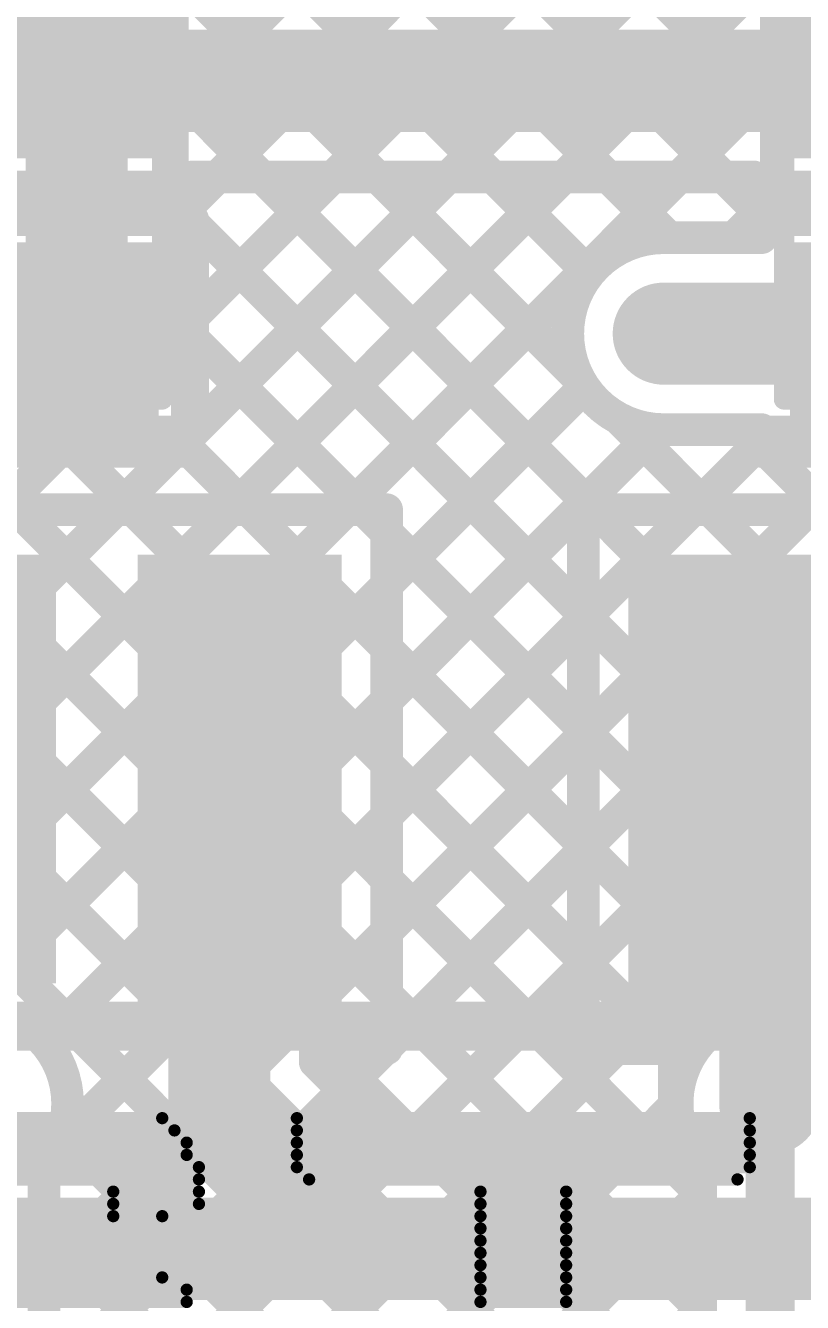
# Model space of a CAD drawing. Header units: millimetres. Extents: x -0.32 to 3.69, y -0.11 to 2.37.
# Drawn here: x 0.6125 to 0.8029, y 1.6319 to 1.9445 of the extents above; entities that cross this region are included whole.
import ezdxf

# ---------------------------------------------------------------- set-up
doc = ezdxf.new("R2010")
doc.units = ezdxf.units.MM
doc.header["$MEASUREMENT"] = 0
for name, color, linetype in [('BottomLayer', 5, 'Continuous'), ('BottomPaste', 16, 'Continuous'), ('BottomSolder', 6, 'Continuous'), ('TopLayer', 1, 'Continuous'), ('TopOverlay', 2, 'Continuous'), ('TopPaste', 8, 'Continuous'), ('TopSolder', 216, 'Continuous'), ('ViaHoleLayer', 16, 'Continuous')]:
    doc.layers.add(name, color=color, linetype=linetype)
doc.styles.add('Arial', font='', dxfattribs={"height": 0.2})
doc.styles.get('Arial').set_extended_font_data('Arial')

# ---------------------------------------------------------------- blocks, each defined once
blk = doc.blocks.new('R___0603_B_13')
at = {"layer": 'BottomLayer'}
for points in [[(-0.045, -0.0175), (-0.045, 0.0175), (-0.015, 0.0175), (-0.015, -0.0175)], [(0.015, -0.0175), (0.015, 0.0175), (0.045, 0.0175), (0.045, -0.0175)]]:
    blk.add_hatch(color=5, dxfattribs=at).paths.add_polyline_path(points)
at = {"layer": 'BottomPaste'}
for points in [[(-0.045, -0.0175), (-0.045, 0.0175), (-0.015, 0.0175), (-0.015, -0.0175)], [(0.015, -0.0175), (0.015, 0.0175), (0.045, 0.0175), (0.045, -0.0175)]]:
    blk.add_hatch(color=16, dxfattribs=at).paths.add_polyline_path(points)
at = {"layer": 'BottomSolder'}
for points in [[(-0.049, -0.0215), (-0.049, 0.0215), (-0.011, 0.0215), (-0.011, -0.0215)], [(0.011, -0.0215), (0.011, 0.0215), (0.049, 0.0215), (0.049, -0.0215)]]:
    blk.add_hatch(color=6, dxfattribs=at).paths.add_polyline_path(points)
blk = doc.blocks.new('R___0603_B_14')
at = {"layer": 'BottomLayer'}
for points in [[(-0.045, -0.0175), (-0.045, 0.0175), (-0.015, 0.0175), (-0.015, -0.0175)], [(0.015, -0.0175), (0.015, 0.0175), (0.045, 0.0175), (0.045, -0.0175)]]:
    blk.add_hatch(color=5, dxfattribs=at).paths.add_polyline_path(points)
at = {"layer": 'BottomPaste'}
for points in [[(-0.045, -0.0175), (-0.045, 0.0175), (-0.015, 0.0175), (-0.015, -0.0175)], [(0.015, -0.0175), (0.015, 0.0175), (0.045, 0.0175), (0.045, -0.0175)]]:
    blk.add_hatch(color=16, dxfattribs=at).paths.add_polyline_path(points)
at = {"layer": 'BottomSolder'}
for points in [[(-0.049, -0.0215), (-0.049, 0.0215), (-0.011, 0.0215), (-0.011, -0.0215)], [(0.011, -0.0215), (0.011, 0.0215), (0.049, 0.0215), (0.049, -0.0215)]]:
    blk.add_hatch(color=6, dxfattribs=at).paths.add_polyline_path(points)
blk = doc.blocks.new('R___0603_16')
at = {"layer": 'TopLayer'}
for points in [[(-0.015, 0.0175), (-0.015, -0.0175), (-0.045, -0.0175), (-0.045, 0.0175)], [(0.045, 0.0175), (0.045, -0.0175), (0.015, -0.0175), (0.015, 0.0175)]]:
    blk.add_hatch(color=1, dxfattribs=at).paths.add_polyline_path(points)
at = {"layer": 'TopPaste'}
for points in [[(-0.015, 0.0175), (-0.015, -0.0175), (-0.045, -0.0175), (-0.045, 0.0175)], [(0.045, 0.0175), (0.045, -0.0175), (0.015, -0.0175), (0.015, 0.0175)]]:
    blk.add_hatch(color=8, dxfattribs=at).paths.add_polyline_path(points)
at = {"layer": 'TopSolder'}
for points in [[(-0.011, 0.0215), (-0.011, -0.0215), (-0.049, -0.0215), (-0.049, 0.0215)], [(0.049, 0.0215), (0.049, -0.0215), (0.011, -0.0215), (0.011, 0.0215)]]:
    blk.add_hatch(color=216, dxfattribs=at).paths.add_polyline_path(points)
at = {"layer": 'TopOverlay', "const_width": 0.005}
for points in [[(-0.048, 0.021), (-0.048, -0.021)], [(-0.048, 0.021), (0.048, 0.021)], [(0.048, 0.021), (0.048, -0.021)], [(-0.048, -0.021), (0.048, -0.021)]]:
    blk.add_lwpolyline(points, dxfattribs=at)
at = {"layer": 'TopOverlay', "const_width": 0.0025}
for points in [[(-0.04925, 0.021, 1), (-0.04675, 0.021, 1)], [(-0.04925, 0.021, 1), (-0.04675, 0.021, 1)], [(0.04675, 0.021, 1), (0.04925, 0.021, 1)], [(0.04675, 0.021, 1), (0.04925, 0.021, 1)], [(-0.04925, -0.021, 1), (-0.04675, -0.021, 1)], [(-0.04925, -0.021, 1), (-0.04675, -0.021, 1)], [(0.04675, -0.021, 1), (0.04925, -0.021, 1)], [(0.04675, -0.021, 1), (0.04925, -0.021, 1)]]:
    blk.add_lwpolyline(points, format="xyb", close=True, dxfattribs=at)
blk = doc.blocks.new('R___0603_17')
at = {"layer": 'TopLayer'}
for points in [[(-0.015, 0.0175), (-0.015, -0.0175), (-0.045, -0.0175), (-0.045, 0.0175)], [(0.045, 0.0175), (0.045, -0.0175), (0.015, -0.0175), (0.015, 0.0175)]]:
    blk.add_hatch(color=1, dxfattribs=at).paths.add_polyline_path(points)
at = {"layer": 'TopPaste'}
for points in [[(-0.015, 0.0175), (-0.015, -0.0175), (-0.045, -0.0175), (-0.045, 0.0175)], [(0.045, 0.0175), (0.045, -0.0175), (0.015, -0.0175), (0.015, 0.0175)]]:
    blk.add_hatch(color=8, dxfattribs=at).paths.add_polyline_path(points)
at = {"layer": 'TopSolder'}
for points in [[(-0.011, 0.0215), (-0.011, -0.0215), (-0.049, -0.0215), (-0.049, 0.0215)], [(0.049, 0.0215), (0.049, -0.0215), (0.011, -0.0215), (0.011, 0.0215)]]:
    blk.add_hatch(color=216, dxfattribs=at).paths.add_polyline_path(points)
at = {"layer": 'TopOverlay', "const_width": 0.005}
for points in [[(-0.048, 0.021), (-0.048, -0.021)], [(-0.048, 0.021), (0.048, 0.021)], [(0.048, 0.021), (0.048, -0.021)], [(-0.048, -0.021), (0.048, -0.021)]]:
    blk.add_lwpolyline(points, dxfattribs=at)
at = {"layer": 'TopOverlay', "const_width": 0.0025}
for points in [[(-0.04925, 0.021, 1), (-0.04675, 0.021, 1)], [(-0.04925, 0.021, 1), (-0.04675, 0.021, 1)], [(0.04675, 0.021, 1), (0.04925, 0.021, 1)], [(0.04675, 0.021, 1), (0.04925, 0.021, 1)], [(-0.04925, -0.021, 1), (-0.04675, -0.021, 1)], [(-0.04925, -0.021, 1), (-0.04675, -0.021, 1)], [(0.04675, -0.021, 1), (0.04925, -0.021, 1)], [(0.04675, -0.021, 1), (0.04925, -0.021, 1)]]:
    blk.add_lwpolyline(points, format="xyb", close=True, dxfattribs=at)
blk = doc.blocks.new('SOT_23_B_40')
at = {"layer": 'BottomLayer'}
for points in [[(-0.05354, 0.05748), (-0.02126, 0.05748), (-0.02126, 0.02126), (-0.05354, 0.02126)], [(0.02126, 0.05748), (0.05354, 0.05748), (0.05354, 0.02126), (0.02126, 0.02126)], [(-0.01614, -0.02126), (0.01614, -0.02126), (0.01614, -0.05748), (-0.01614, -0.05748)]]:
    blk.add_hatch(color=5, dxfattribs=at).paths.add_polyline_path(points)
at = {"layer": 'BottomPaste'}
for points in [[(-0.05354, 0.05748), (-0.02126, 0.05748), (-0.02126, 0.02126), (-0.05354, 0.02126)], [(0.02126, 0.05748), (0.05354, 0.05748), (0.05354, 0.02126), (0.02126, 0.02126)], [(-0.01614, -0.02126), (0.01614, -0.02126), (0.01614, -0.05748), (-0.01614, -0.05748)]]:
    blk.add_hatch(color=16, dxfattribs=at).paths.add_polyline_path(points)
at = {"layer": 'BottomSolder'}
for points in [[(-0.05754, 0.06148), (-0.01726, 0.06148), (-0.01726, 0.01726), (-0.05754, 0.01726)], [(0.01726, 0.06148), (0.05754, 0.06148), (0.05754, 0.01726), (0.01726, 0.01726)], [(-0.02014, -0.01726), (0.02014, -0.01726), (0.02014, -0.06148), (-0.02014, -0.06148)]]:
    blk.add_hatch(color=6, dxfattribs=at).paths.add_polyline_path(points)
blk = doc.blocks.new('SOT_23_B_41')
at = {"layer": 'BottomLayer'}
for points in [[(-0.05354, 0.05748), (-0.02126, 0.05748), (-0.02126, 0.02126), (-0.05354, 0.02126)], [(0.02126, 0.05748), (0.05354, 0.05748), (0.05354, 0.02126), (0.02126, 0.02126)], [(-0.01614, -0.02126), (0.01614, -0.02126), (0.01614, -0.05748), (-0.01614, -0.05748)]]:
    blk.add_hatch(color=5, dxfattribs=at).paths.add_polyline_path(points)
at = {"layer": 'BottomPaste'}
for points in [[(-0.05354, 0.05748), (-0.02126, 0.05748), (-0.02126, 0.02126), (-0.05354, 0.02126)], [(0.02126, 0.05748), (0.05354, 0.05748), (0.05354, 0.02126), (0.02126, 0.02126)], [(-0.01614, -0.02126), (0.01614, -0.02126), (0.01614, -0.05748), (-0.01614, -0.05748)]]:
    blk.add_hatch(color=16, dxfattribs=at).paths.add_polyline_path(points)
at = {"layer": 'BottomSolder'}
for points in [[(-0.05754, 0.06148), (-0.01726, 0.06148), (-0.01726, 0.01726), (-0.05754, 0.01726)], [(0.01726, 0.06148), (0.05754, 0.06148), (0.05754, 0.01726), (0.01726, 0.01726)], [(-0.02014, -0.01726), (0.02014, -0.01726), (0.02014, -0.06148), (-0.02014, -0.06148)]]:
    blk.add_hatch(color=6, dxfattribs=at).paths.add_polyline_path(points)

msp = doc.modelspace()

# ---------------------------------------------------------------- hatches: boundary and pattern name
at = {"layer": 'BottomLayer'}
h = msp.add_hatch(color=5, dxfattribs=at)
edge = h.paths.add_edge_path()
edge.add_arc((0.7689, 1.8691), 0.01181, 0, 360)
for points in [[(0.565, 1.71), (0.62, 1.71), (0.62, 1.815), (0.565, 1.815)], [(0.64, 1.705), (0.69, 1.705), (0.69, 1.815), (0.64, 1.815)], [(0.7602, 1.705), (0.815, 1.705), (0.815, 1.815), (0.7602, 1.815)]]:
    msp.add_hatch(color=5, dxfattribs=at).paths.add_polyline_path(points)
h = msp.add_hatch(color=5, dxfattribs=at)
edge = h.paths.add_edge_path()
edge.add_arc((0.795, 1.6806), 0.01181, 0, 360)
at = {"layer": 'TopLayer'}
h = msp.add_hatch(color=1, dxfattribs=at)
edge = h.paths.add_edge_path()
edge.add_arc((0.7689, 1.8691), 0.01181, 0, 360)
h = msp.add_hatch(color=1, dxfattribs=at)
edge = h.paths.add_edge_path()
edge.add_arc((0.795, 1.6806), 0.01181, 0, 360)
at = {"layer": 'ViaHoleLayer'}
h = msp.add_hatch(color=16, dxfattribs=at)
edge = h.paths.add_edge_path()
edge.add_arc((0.7689, 1.8691), 0.00591, 0, 360)
h = msp.add_hatch(color=16, dxfattribs=at)
edge = h.paths.add_edge_path()
edge.add_arc((0.795, 1.6806), 0.00591, 0, 360)

# ---------------------------------------------------------------- linework, layer by layer
at = {"layer": 'BottomLayer'}
for points, const_width in [([(0.6171, 2.10225), (0.7965, 1.92285)], 0.008), ([(0.6171, 2.07397), (0.79286, 1.89821)], 0.008), ([(0.6171, 2.04569), (0.77019, 1.8926)], 0.008), ([(0.6485, 1.92472), (0.7701, 2.04632)], 0.008), ([(0.6171, 2.0174), (0.75063, 1.88388)], 0.008), ([(0.65054, 1.89848), (0.7701, 2.01804)], 0.008), ([(0.65214, 1.8718), (0.77185, 1.9915)], 0.008), ([(0.625, 1.86937), (0.625, 1.97)], 0.025), ([(0.65214, 1.84351), (0.7847, 1.97607)], 0.008), ([(0.6485, 1.89848), (0.6485, 1.97)], 0.008), ([(0.7965, 1.89848), (0.7965, 1.96427)], 0.008), ([(0.6485, 1.95772), (0.74815, 1.85807)], 0.008), ([(0.66291, 1.826), (0.7965, 1.95959)], 0.008), ([(0.6485, 1.92943), (0.75193, 1.826)], 0.008), ([(0.6912, 1.826), (0.7965, 1.9313)], 0.008), ([(0.6485, 1.90115), (0.65117, 1.89848)], 0.008), ([(0.78608, 1.8926), (0.7965, 1.90302)], 0.008), ([(0.6485, 1.89848), (0.65214, 1.89848)], 0.008), ([(0.65214, 1.84026), (0.65214, 1.89848)], 0.008), ([(0.65214, 1.89751), (0.7492, 1.80045)], 0.008), ([(0.79286, 1.89848), (0.7965, 1.89848)], 0.008), ([(0.79286, 1.8926), (0.79286, 1.89848)], 0.008), ([(0.7689, 1.8926), (0.79286, 1.8926)], 0.008), ([(0.5745, 1.8691), (0.62413, 1.8691)], 0.025), ([(0.7689, 1.8691), (0.81853, 1.8691)], 0.025), ([(0.65214, 1.86922), (0.69536, 1.826)], 0.008), ([(0.701, 1.80752), (0.74943, 1.85595)], 0.008), ([(0.75787, 1.84835), (0.78022, 1.826)], 0.008), ([(0.59091, 1.8456), (0.61051, 1.826)], 0.008), ([(0.701, 1.77923), (0.76741, 1.84565)], 0.008), ([(0.7689, 1.8456), (0.79286, 1.8456)], 0.008), ([(0.7889, 1.8456), (0.79286, 1.84164)], 0.008), ([(0.79286, 1.84026), (0.79286, 1.8456)], 0.008), ([(0.64889, 1.84026), (0.65214, 1.84351)], 0.008), ([(0.65214, 1.84094), (0.66708, 1.826)], 0.008), ([(0.77605, 1.826), (0.79286, 1.84281)], 0.008), ([(0.59786, 1.84026), (0.65214, 1.84026)], 0.008), ([(0.60634, 1.826), (0.6206, 1.84026)], 0.008), ([(0.62454, 1.84026), (0.6388, 1.826)], 0.008), ([(0.63463, 1.826), (0.64889, 1.84026)], 0.008), ([(0.79286, 1.84026), (0.84714, 1.84026)], 0.008), ([(0.79424, 1.84026), (0.8085, 1.826)], 0.008), ([(0.80433, 1.826), (0.81859, 1.84026)], 0.008), ([(0.554, 1.826), (0.629, 1.826)], 0.008), ([(0.631, 1.826), (0.701, 1.826)], 0.008), ([(0.69536, 1.826), (0.701, 1.82036)], 0.008), ([(0.701, 1.694), (0.701, 1.826)], 0.008), ([(0.7492, 1.826), (0.824, 1.826)], 0.008), ([(0.7492, 1.694), (0.7492, 1.826)], 0.008), ([(0.701, 1.82036), (0.7492, 1.77217)], 0.008), ([(0.701, 1.75095), (0.7492, 1.79915)], 0.008), ([(0.701, 1.79208), (0.7492, 1.74388)], 0.008), ([(0.701, 1.72267), (0.7492, 1.77086)], 0.008), ([(0.701, 1.7638), (0.7492, 1.7156)], 0.008), ([(0.701, 1.69438), (0.7492, 1.74258)], 0.008), ([(0.66, 1.681), (0.66, 1.73)], 0.025), ([(0.795, 1.73), (0.795, 1.73023)], 0.025), ([(0.795, 1.6806), (0.795, 1.73)], 0.025), ([(0.701, 1.73551), (0.76801, 1.6685)], 0.008), ([(0.70457, 1.66967), (0.7492, 1.71429)], 0.008), ([(0.701, 1.70723), (0.73973, 1.6685)], 0.008), ([(0.6835, 1.694), (0.701, 1.694)], 0.008), ([(0.6835, 1.69073), (0.6835, 1.694)], 0.008), ([(0.68594, 1.694), (0.71144, 1.6685)], 0.008), ([(0.69043, 1.68381), (0.70062, 1.694)], 0.008), ([(0.73169, 1.6685), (0.75719, 1.694)], 0.008), ([(0.7492, 1.694), (0.7715, 1.694)], 0.008), ([(0.7715, 1.6806), (0.7715, 1.694)], 0.008), ([(0.6835, 1.69073), (0.70573, 1.6685)], 0.008), ([(0.66, 1.681), (0.696, 1.645)], 0.025), ([(0.75997, 1.6685), (0.77151, 1.68004)], 0.008), ([(0.70573, 1.6685), (0.77485, 1.6685)], 0.008), ([(0.434, 1.645), (0.696, 1.645)], 0.025), ([(0.696, 1.645), (0.82, 1.645)], 0.025)]:
    msp.add_lwpolyline(points, dxfattribs=dict(at, const_width=const_width))
for points, const_width in [([(0.6465, 1.92943, 1), (0.6505, 1.92943, 1)], 0.004), ([(0.7945, 1.9313, 1), (0.7985, 1.9313, 1)], 0.004), ([(0.6465, 1.92472, 1), (0.6505, 1.92472, 1)], 0.004), ([(0.7945, 1.92285, 1), (0.7985, 1.92285, 1)], 0.004), ([(0.6465, 1.90115, 1), (0.6505, 1.90115, 1)], 0.004), ([(0.7945, 1.90302, 1), (0.7985, 1.90302, 1)], 0.004), ([(0.6465, 1.89848, 1), (0.6505, 1.89848, 1)], 0.004), ([(0.6465, 1.89848, 1), (0.6505, 1.89848, 1)], 0.004), ([(0.64854, 1.89848, 1), (0.65254, 1.89848, 1)], 0.004), ([(0.64917, 1.89848, 1), (0.65317, 1.89848, 1)], 0.004), ([(0.65014, 1.89848, 1), (0.65414, 1.89848, 1)], 0.004), ([(0.65014, 1.89848, 1), (0.65414, 1.89848, 1)], 0.004), ([(0.65014, 1.89751, 1), (0.65414, 1.89751, 1)], 0.004), ([(0.79086, 1.89848, 1), (0.79486, 1.89848, 1)], 0.004), ([(0.79086, 1.89848, 1), (0.79486, 1.89848, 1)], 0.004), ([(0.79086, 1.89821, 1), (0.79486, 1.89821, 1)], 0.004), ([(0.7945, 1.89848, 1), (0.7985, 1.89848, 1)], 0.004), ([(0.7945, 1.89848, 1), (0.7985, 1.89848, 1)], 0.004), ([(0.7669, 1.8926, 1), (0.7709, 1.8926, 1)], 0.004), ([(0.7669, 1.8926, 1), (0.7709, 1.8926, 1)], 0.004), ([(0.76819, 1.8926, 1), (0.77219, 1.8926, 1)], 0.004), ([(0.78408, 1.8926, 1), (0.78808, 1.8926, 1)], 0.004), ([(0.79086, 1.8926, 1), (0.79486, 1.8926, 1)], 0.004), ([(0.79086, 1.8926, 1), (0.79486, 1.8926, 1)], 0.004), ([(0.74863, 1.88388, 1), (0.75263, 1.88388, 1)], 0.004), ([(0.61788, 1.8691, 1), (0.63038, 1.8691, 1)], 0.0125), ([(0.61875, 1.86937, 1), (0.63125, 1.86937, 1)], 0.0125), ([(0.76265, 1.8691, 1), (0.77515, 1.8691, 1)], 0.0125), ([(0.65014, 1.8718, 1), (0.65414, 1.8718, 1)], 0.004), ([(0.65014, 1.86922, 1), (0.65414, 1.86922, 1)], 0.004), ([(0.74615, 1.85807, 1), (0.75015, 1.85807, 1)], 0.004), ([(0.74743, 1.85595, 1), (0.75143, 1.85595, 1)], 0.004), ([(0.75587, 1.84835, 1), (0.75987, 1.84835, 1)], 0.004), ([(0.76541, 1.84565, 1), (0.76941, 1.84565, 1)], 0.004), ([(0.7669, 1.8456, 1), (0.7709, 1.8456, 1)], 0.004), ([(0.7669, 1.8456, 1), (0.7709, 1.8456, 1)], 0.004), ([(0.7869, 1.8456, 1), (0.7909, 1.8456, 1)], 0.004), ([(0.79086, 1.8456, 1), (0.79486, 1.8456, 1)], 0.004), ([(0.79086, 1.8456, 1), (0.79486, 1.8456, 1)], 0.004), ([(0.65014, 1.84351, 1), (0.65414, 1.84351, 1)], 0.004), ([(0.65014, 1.84351, 1), (0.65414, 1.84351, 1)], 0.004), ([(0.65014, 1.84094, 1), (0.65414, 1.84094, 1)], 0.004), ([(0.79086, 1.84281, 1), (0.79486, 1.84281, 1)], 0.004), ([(0.79086, 1.84164, 1), (0.79486, 1.84164, 1)], 0.004), ([(0.6186, 1.84026, 1), (0.6226, 1.84026, 1)], 0.004), ([(0.62254, 1.84026, 1), (0.62654, 1.84026, 1)], 0.004), ([(0.64689, 1.84026, 1), (0.65089, 1.84026, 1)], 0.004), ([(0.64689, 1.84026, 1), (0.65089, 1.84026, 1)], 0.004), ([(0.65014, 1.84026, 1), (0.65414, 1.84026, 1)], 0.004), ([(0.65014, 1.84026, 1), (0.65414, 1.84026, 1)], 0.004), ([(0.79086, 1.84026, 1), (0.79486, 1.84026, 1)], 0.004), ([(0.79086, 1.84026, 1), (0.79486, 1.84026, 1)], 0.004), ([(0.79224, 1.84026, 1), (0.79624, 1.84026, 1)], 0.004), ([(0.60851, 1.826, 1), (0.61251, 1.826, 1)], 0.004), ([(0.627, 1.826, 1), (0.631, 1.826, 1)], 0.004), ([(0.629, 1.826, 1), (0.633, 1.826, 1)], 0.004), ([(0.63263, 1.826, 1), (0.63663, 1.826, 1)], 0.004), ([(0.6368, 1.826, 1), (0.6408, 1.826, 1)], 0.004), ([(0.66091, 1.826, 1), (0.66491, 1.826, 1)], 0.004), ([(0.66508, 1.826, 1), (0.66908, 1.826, 1)], 0.004), ([(0.6892, 1.826, 1), (0.6932, 1.826, 1)], 0.004), ([(0.69336, 1.826, 1), (0.69736, 1.826, 1)], 0.004), ([(0.69336, 1.826, 1), (0.69736, 1.826, 1)], 0.004), ([(0.699, 1.826, 1), (0.703, 1.826, 1)], 0.004), ([(0.699, 1.826, 1), (0.703, 1.826, 1)], 0.004), ([(0.7472, 1.826, 1), (0.7512, 1.826, 1)], 0.004), ([(0.7472, 1.826, 1), (0.7512, 1.826, 1)], 0.004), ([(0.74993, 1.826, 1), (0.75393, 1.826, 1)], 0.004), ([(0.77405, 1.826, 1), (0.77805, 1.826, 1)], 0.004), ([(0.77822, 1.826, 1), (0.78222, 1.826, 1)], 0.004), ([(0.80233, 1.826, 1), (0.80633, 1.826, 1)], 0.004), ([(0.699, 1.82036, 1), (0.703, 1.82036, 1)], 0.004), ([(0.699, 1.82036, 1), (0.703, 1.82036, 1)], 0.004), ([(0.699, 1.80752, 1), (0.703, 1.80752, 1)], 0.004), ([(0.7472, 1.80045, 1), (0.7512, 1.80045, 1)], 0.004), ([(0.7472, 1.79915, 1), (0.7512, 1.79915, 1)], 0.004), ([(0.699, 1.79208, 1), (0.703, 1.79208, 1)], 0.004), ([(0.699, 1.77923, 1), (0.703, 1.77923, 1)], 0.004), ([(0.7472, 1.77217, 1), (0.7512, 1.77217, 1)], 0.004), ([(0.7472, 1.77086, 1), (0.7512, 1.77086, 1)], 0.004), ([(0.699, 1.7638, 1), (0.703, 1.7638, 1)], 0.004), ([(0.699, 1.75095, 1), (0.703, 1.75095, 1)], 0.004), ([(0.7472, 1.74388, 1), (0.7512, 1.74388, 1)], 0.004), ([(0.7472, 1.74258, 1), (0.7512, 1.74258, 1)], 0.004), ([(0.65375, 1.73, 1), (0.66625, 1.73, 1)], 0.0125), ([(0.78875, 1.73023, 1), (0.80125, 1.73023, 1)], 0.0125), ([(0.78875, 1.73, 1), (0.80125, 1.73, 1)], 0.0125), ([(0.78875, 1.73, 1), (0.80125, 1.73, 1)], 0.0125), ([(0.699, 1.73551, 1), (0.703, 1.73551, 1)], 0.004), ([(0.699, 1.72267, 1), (0.703, 1.72267, 1)], 0.004), ([(0.7472, 1.7156, 1), (0.7512, 1.7156, 1)], 0.004), ([(0.7472, 1.71429, 1), (0.7512, 1.71429, 1)], 0.004), ([(0.699, 1.70723, 1), (0.703, 1.70723, 1)], 0.004), ([(0.6815, 1.694, 1), (0.6855, 1.694, 1)], 0.004), ([(0.6815, 1.694, 1), (0.6855, 1.694, 1)], 0.004), ([(0.68394, 1.694, 1), (0.68794, 1.694, 1)], 0.004), ([(0.69862, 1.694, 1), (0.70262, 1.694, 1)], 0.004), ([(0.699, 1.69438, 1), (0.703, 1.69438, 1)], 0.004), ([(0.699, 1.694, 1), (0.703, 1.694, 1)], 0.004), ([(0.699, 1.694, 1), (0.703, 1.694, 1)], 0.004), ([(0.7472, 1.694, 1), (0.7512, 1.694, 1)], 0.004), ([(0.7472, 1.694, 1), (0.7512, 1.694, 1)], 0.004), ([(0.75519, 1.694, 1), (0.75919, 1.694, 1)], 0.004), ([(0.7695, 1.694, 1), (0.7735, 1.694, 1)], 0.004), ([(0.7695, 1.694, 1), (0.7735, 1.694, 1)], 0.004), ([(0.6815, 1.69073, 1), (0.6855, 1.69073, 1)], 0.004), ([(0.6815, 1.69073, 1), (0.6855, 1.69073, 1)], 0.004), ([(0.65375, 1.681, 1), (0.66625, 1.681, 1)], 0.0125), ([(0.65375, 1.681, 1), (0.66625, 1.681, 1)], 0.0125), ([(0.78875, 1.6806, 1), (0.80125, 1.6806, 1)], 0.0125), ([(0.68843, 1.68381, 1), (0.69243, 1.68381, 1)], 0.004), ([(0.7695, 1.6806, 1), (0.7735, 1.6806, 1)], 0.004), ([(0.7695, 1.6806, 1), (0.7735, 1.6806, 1)], 0.004), ([(0.76951, 1.68004, 1), (0.77351, 1.68004, 1)], 0.004), ([(0.70257, 1.66967, 1), (0.70657, 1.66967, 1)], 0.004), ([(0.70373, 1.6685, 1), (0.70773, 1.6685, 1)], 0.004), ([(0.70373, 1.6685, 1), (0.70773, 1.6685, 1)], 0.004), ([(0.70944, 1.6685, 1), (0.71344, 1.6685, 1)], 0.004), ([(0.72969, 1.6685, 1), (0.73369, 1.6685, 1)], 0.004), ([(0.73773, 1.6685, 1), (0.74173, 1.6685, 1)], 0.004), ([(0.75797, 1.6685, 1), (0.76197, 1.6685, 1)], 0.004), ([(0.76601, 1.6685, 1), (0.77001, 1.6685, 1)], 0.004), ([(0.77285, 1.6685, 1), (0.77685, 1.6685, 1)], 0.004), ([(0.77285, 1.6685, 1), (0.77685, 1.6685, 1)], 0.004), ([(0.68975, 1.645, 1), (0.70225, 1.645, 1)], 0.0125), ([(0.68975, 1.645, 1), (0.70225, 1.645, 1)], 0.0125), ([(0.68975, 1.645, 1), (0.70225, 1.645, 1)], 0.0125)]:
    msp.add_lwpolyline(points, format="xyb", close=True, dxfattribs=dict(at, const_width=const_width))
at = {"layer": 'BottomLayer', "const_width": 0.008}
for points in [[(0.7689, 1.8456, -1), (0.7689, 1.8926)], [(0.77485, 1.6685, -0.136051), (0.7715, 1.6806)]]:
    msp.add_lwpolyline(points, format="xyb", dxfattribs=at)
at = {"layer": 'TopLayer'}
for points, const_width in [([(0.4575, 1.95073), (0.778, 1.63023)], 0.008), ([(0.57537, 1.931), (0.62397, 1.931)], 0.025), ([(0.625, 1.931), (0.8194, 1.931)], 0.025), ([(0.4575, 1.92244), (0.778, 1.60194)], 0.008), ([(0.106, 1.26909), (0.74441, 1.9075)], 0.008), ([(0.106, 1.2408), (0.7727, 1.9075)], 0.008), ([(0.4575, 1.64887), (0.71613, 1.9075)], 0.008), ([(0.617, 1.61038), (0.91412, 1.9075)], 0.008), ([(0.617, 1.5821), (0.9424, 1.9075)], 0.008), ([(0.64906, 1.897), (0.65956, 1.9075)], 0.008), ([(0.6535, 1.9075), (0.7909, 1.9075)], 0.008), ([(0.6535, 1.87316), (0.68784, 1.9075)], 0.008), ([(0.67043, 1.9075), (1.15993, 1.418)], 0.008), ([(0.69872, 1.9075), (0.74815, 1.85807)], 0.008), ([(0.727, 1.9075), (0.75063, 1.88388)], 0.008), ([(0.75529, 1.9075), (0.77019, 1.8926)], 0.008), ([(0.78357, 1.9075), (0.79407, 1.897)], 0.008), ([(0.5965, 1.905), (0.6535, 1.905)], 0.008), ([(0.61636, 1.905), (0.62436, 1.897)], 0.008), ([(0.62078, 1.897), (0.62878, 1.905)], 0.008), ([(0.64465, 1.905), (0.65265, 1.897)], 0.008), ([(0.78608, 1.8926), (0.79848, 1.905)], 0.008), ([(0.7909, 1.905), (0.8479, 1.905)], 0.008), ([(0.4575, 1.89416), (0.778, 1.57366)], 0.008), ([(0.5965, 1.897), (0.6535, 1.897)], 0.008), ([(0.6535, 1.845), (0.6535, 1.897)], 0.008), ([(0.6535, 1.89615), (1.13165, 1.418)], 0.008), ([(0.7909, 1.897), (0.8479, 1.897)], 0.008), ([(0.7909, 1.8926), (0.7909, 1.897)], 0.008), ([(0.7689, 1.8926), (0.7909, 1.8926)], 0.008), ([(0.617, 1.55381), (0.94182, 1.87863)], 0.008), ([(0.5745, 1.8691), (0.6231, 1.8691)], 0.025), ([(0.7689, 1.8691), (0.8175, 1.8691)], 0.025), ([(0.4575, 1.86587), (0.778, 1.54537)], 0.008), ([(0.6535, 1.86786), (1.10336, 1.418)], 0.008), ([(0.59664, 1.70316), (0.74943, 1.85595)], 0.008), ([(0.79488, 1.70341), (0.94537, 1.8539)], 0.008), ([(0.75787, 1.84835), (1.18822, 1.418)], 0.008), ([(0.4575, 1.67716), (0.62534, 1.845)], 0.008), ([(0.59091, 1.8456), (0.778, 1.65851)], 0.008), ([(0.5965, 1.845), (0.6535, 1.845)], 0.008), ([(0.617, 1.63867), (0.82333, 1.845)], 0.008), ([(0.61727, 1.6955), (0.76741, 1.84565)], 0.008), ([(0.6198, 1.845), (0.7744, 1.6904)], 0.008), ([(0.62036, 1.67031), (0.79505, 1.845)], 0.008), ([(0.64808, 1.845), (0.79018, 1.7029)], 0.008), ([(0.7689, 1.8456), (0.7909, 1.8456)], 0.008), ([(0.7889, 1.8456), (1.2165, 1.418)], 0.008), ([(0.7909, 1.845), (0.8479, 1.845)], 0.008), ([(0.795, 1.418), (0.795, 1.6806)], 0.012), ([(0.617, 1.52553), (0.77219, 1.68072)], 0.008), ([(0.62166, 1.67343), (0.778, 1.51709)], 0.008), ([(0.617, 1.48604), (0.617, 1.66539)], 0.008), ([(0.778, 1.418), (0.778, 1.66539)], 0.008), ([(0.617, 1.49724), (0.778, 1.65824)], 0.008), ([(0.617, 1.64981), (0.778, 1.48881)], 0.008), ([(0.62554, 1.4775), (0.778, 1.62996)], 0.008)]:
    msp.add_lwpolyline(points, dxfattribs=dict(at, const_width=const_width))
for points, const_width in [([(0.61772, 1.931, 1), (0.63022, 1.931, 1)], 0.0125), ([(0.61875, 1.931, 1), (0.63125, 1.931, 1)], 0.0125), ([(0.6515, 1.9075, 1), (0.6555, 1.9075, 1)], 0.004), ([(0.65756, 1.9075, 1), (0.66156, 1.9075, 1)], 0.004), ([(0.66843, 1.9075, 1), (0.67243, 1.9075, 1)], 0.004), ([(0.68584, 1.9075, 1), (0.68984, 1.9075, 1)], 0.004), ([(0.69672, 1.9075, 1), (0.70072, 1.9075, 1)], 0.004), ([(0.71413, 1.9075, 1), (0.71813, 1.9075, 1)], 0.004), ([(0.725, 1.9075, 1), (0.729, 1.9075, 1)], 0.004), ([(0.74241, 1.9075, 1), (0.74641, 1.9075, 1)], 0.004), ([(0.75329, 1.9075, 1), (0.75729, 1.9075, 1)], 0.004), ([(0.7707, 1.9075, 1), (0.7747, 1.9075, 1)], 0.004), ([(0.78157, 1.9075, 1), (0.78557, 1.9075, 1)], 0.004), ([(0.7889, 1.9075, 1), (0.7929, 1.9075, 1)], 0.004), ([(0.61436, 1.905, 1), (0.61836, 1.905, 1)], 0.004), ([(0.62678, 1.905, 1), (0.63078, 1.905, 1)], 0.004), ([(0.64265, 1.905, 1), (0.64665, 1.905, 1)], 0.004), ([(0.6515, 1.905, 1), (0.6555, 1.905, 1)], 0.004), ([(0.7889, 1.905, 1), (0.7929, 1.905, 1)], 0.004), ([(0.79648, 1.905, 1), (0.80048, 1.905, 1)], 0.004), ([(0.61878, 1.897, 1), (0.62278, 1.897, 1)], 0.004), ([(0.62236, 1.897, 1), (0.62636, 1.897, 1)], 0.004), ([(0.64706, 1.897, 1), (0.65106, 1.897, 1)], 0.004), ([(0.65065, 1.897, 1), (0.65465, 1.897, 1)], 0.004), ([(0.6515, 1.897, 1), (0.6555, 1.897, 1)], 0.004), ([(0.6515, 1.897, 1), (0.6555, 1.897, 1)], 0.004), ([(0.6515, 1.89615, 1), (0.6555, 1.89615, 1)], 0.004), ([(0.7889, 1.897, 1), (0.7929, 1.897, 1)], 0.004), ([(0.7889, 1.897, 1), (0.7929, 1.897, 1)], 0.004), ([(0.79207, 1.897, 1), (0.79607, 1.897, 1)], 0.004), ([(0.7669, 1.8926, 1), (0.7709, 1.8926, 1)], 0.004), ([(0.7669, 1.8926, 1), (0.7709, 1.8926, 1)], 0.004), ([(0.76819, 1.8926, 1), (0.77219, 1.8926, 1)], 0.004), ([(0.78408, 1.8926, 1), (0.78808, 1.8926, 1)], 0.004), ([(0.7889, 1.8926, 1), (0.7929, 1.8926, 1)], 0.004), ([(0.7889, 1.8926, 1), (0.7929, 1.8926, 1)], 0.004), ([(0.74863, 1.88388, 1), (0.75263, 1.88388, 1)], 0.004), ([(0.61685, 1.8691, 1), (0.62935, 1.8691, 1)], 0.0125), ([(0.76265, 1.8691, 1), (0.77515, 1.8691, 1)], 0.0125), ([(0.6515, 1.87316, 1), (0.6555, 1.87316, 1)], 0.004), ([(0.6515, 1.86786, 1), (0.6555, 1.86786, 1)], 0.004), ([(0.74615, 1.85807, 1), (0.75015, 1.85807, 1)], 0.004), ([(0.74743, 1.85595, 1), (0.75143, 1.85595, 1)], 0.004), ([(0.75587, 1.84835, 1), (0.75987, 1.84835, 1)], 0.004), ([(0.6178, 1.845, 1), (0.6218, 1.845, 1)], 0.004), ([(0.62334, 1.845, 1), (0.62734, 1.845, 1)], 0.004), ([(0.64608, 1.845, 1), (0.65008, 1.845, 1)], 0.004), ([(0.6515, 1.845, 1), (0.6555, 1.845, 1)], 0.004), ([(0.6515, 1.845, 1), (0.6555, 1.845, 1)], 0.004), ([(0.76541, 1.84565, 1), (0.76941, 1.84565, 1)], 0.004), ([(0.7669, 1.8456, 1), (0.7709, 1.8456, 1)], 0.004), ([(0.7669, 1.8456, 1), (0.7709, 1.8456, 1)], 0.004), ([(0.7869, 1.8456, 1), (0.7909, 1.8456, 1)], 0.004), ([(0.7889, 1.8456, 1), (0.7929, 1.8456, 1)], 0.004), ([(0.7889, 1.845, 1), (0.7929, 1.845, 1)], 0.004), ([(0.79305, 1.845, 1), (0.79705, 1.845, 1)], 0.004), ([(0.79288, 1.70341, 1), (0.79688, 1.70341, 1)], 0.004), ([(0.78818, 1.7029, 1), (0.79218, 1.7029, 1)], 0.004), ([(0.61527, 1.6955, 1), (0.61927, 1.6955, 1)], 0.004), ([(0.7724, 1.6904, 1), (0.7764, 1.6904, 1)], 0.004), ([(0.792, 1.6806, 1), (0.798, 1.6806, 1)], 0.006), ([(0.62081, 1.6806, 1), (0.62481, 1.6806, 1)], 0.004), ([(0.62081, 1.6806, 1), (0.62481, 1.6806, 1)], 0.004), ([(0.77019, 1.68072, 1), (0.77419, 1.68072, 1)], 0.004), ([(0.61966, 1.67343, 1), (0.62366, 1.67343, 1)], 0.004), ([(0.61836, 1.67031, 1), (0.62236, 1.67031, 1)], 0.004), ([(0.615, 1.66539, 1), (0.619, 1.66539, 1)], 0.004), ([(0.615, 1.66539, 1), (0.619, 1.66539, 1)], 0.004), ([(0.776, 1.66539, 1), (0.78, 1.66539, 1)], 0.004), ([(0.776, 1.66539, 1), (0.78, 1.66539, 1)], 0.004), ([(0.776, 1.65851, 1), (0.78, 1.65851, 1)], 0.004), ([(0.776, 1.65824, 1), (0.78, 1.65824, 1)], 0.004), ([(0.615, 1.64981, 1), (0.619, 1.64981, 1)], 0.004), ([(0.615, 1.63867, 1), (0.619, 1.63867, 1)], 0.004), ([(0.776, 1.63023, 1), (0.78, 1.63023, 1)], 0.004), ([(0.776, 1.62996, 1), (0.78, 1.62996, 1)], 0.004)]:
    msp.add_lwpolyline(points, format="xyb", close=True, dxfattribs=dict(at, const_width=const_width))
at = {"layer": 'TopLayer', "const_width": 0.008}
for points in [[(0.7689, 1.8456, -1), (0.7689, 1.8926)], [(0.583, 1.66539, -1.452551), (0.62281, 1.6806)], [(0.778, 1.66539, -1.452551), (0.81781, 1.6806)], [(0.62281, 1.6806, -0.184522), (0.617, 1.66539)]]:
    msp.add_lwpolyline(points, format="xyb", dxfattribs=at)
at = {"layer": 'TopOverlay', "const_width": 0.003}
for points in [[(0.55, 1.704), (1.147, 1.704)], [(0.55, 1.701), (1.147, 1.701)], [(0.55, 1.698), (1.144, 1.698)], [(0.55, 1.695), (1.144, 1.695)], [(0.562, 1.677), (0.646, 1.677)], [(0.679, 1.677), (0.79, 1.677)], [(0.559, 1.674), (0.649, 1.674)], [(0.679, 1.674), (0.79, 1.674)], [(0.556, 1.671), (0.652, 1.671)], [(0.679, 1.671), (0.79, 1.671)], [(0.556, 1.668), (0.652, 1.668)], [(0.679, 1.668), (0.79, 1.668)], [(0.556, 1.665), (0.655, 1.665)], [(0.556, 1.662), (0.655, 1.662)], [(0.679, 1.665), (0.79, 1.665)], [(0.682, 1.662), (0.787, 1.662)], [(0.634, 1.659), (0.655, 1.659)], [(0.724, 1.659), (0.745, 1.659)], [(0.634, 1.656), (0.655, 1.656)], [(0.724, 1.656), (0.745, 1.656)], [(0.634, 1.653), (0.646, 1.653)], [(0.724, 1.653), (0.745, 1.653)], [(0.724, 1.65), (0.745, 1.65)], [(0.724, 1.647), (0.745, 1.647)], [(0.724, 1.644), (0.745, 1.644)], [(0.724, 1.641), (0.745, 1.641)], [(0.556, 1.638), (0.646, 1.638)], [(0.724, 1.638), (0.745, 1.638)], [(0.556, 1.635), (0.652, 1.635)], [(0.724, 1.635), (0.745, 1.635)], [(0.556, 1.632), (0.652, 1.632)], [(0.724, 1.632), (0.745, 1.632)]]:
    msp.add_lwpolyline(points, dxfattribs=at)
at = {"layer": 'TopOverlay', "const_width": 0.0015}
for points in [[(0.64525, 1.677, 1), (0.64675, 1.677, 1)], [(0.67825, 1.677, 1), (0.67975, 1.677, 1)], [(0.78925, 1.677, 1), (0.79075, 1.677, 1)], [(0.64825, 1.674, 1), (0.64975, 1.674, 1)], [(0.67825, 1.674, 1), (0.67975, 1.674, 1)], [(0.78925, 1.674, 1), (0.79075, 1.674, 1)], [(0.65125, 1.671, 1), (0.65275, 1.671, 1)], [(0.67825, 1.671, 1), (0.67975, 1.671, 1)], [(0.78925, 1.671, 1), (0.79075, 1.671, 1)], [(0.65125, 1.668, 1), (0.65275, 1.668, 1)], [(0.67825, 1.668, 1), (0.67975, 1.668, 1)], [(0.78925, 1.668, 1), (0.79075, 1.668, 1)], [(0.65425, 1.665, 1), (0.65575, 1.665, 1)], [(0.65425, 1.662, 1), (0.65575, 1.662, 1)], [(0.67825, 1.665, 1), (0.67975, 1.665, 1)], [(0.68125, 1.662, 1), (0.68275, 1.662, 1)], [(0.78625, 1.662, 1), (0.78775, 1.662, 1)], [(0.78925, 1.665, 1), (0.79075, 1.665, 1)], [(0.63325, 1.659, 1), (0.63475, 1.659, 1)], [(0.65425, 1.659, 1), (0.65575, 1.659, 1)], [(0.72325, 1.659, 1), (0.72475, 1.659, 1)], [(0.74425, 1.659, 1), (0.74575, 1.659, 1)], [(0.63325, 1.656, 1), (0.63475, 1.656, 1)], [(0.65425, 1.656, 1), (0.65575, 1.656, 1)], [(0.72325, 1.656, 1), (0.72475, 1.656, 1)], [(0.74425, 1.656, 1), (0.74575, 1.656, 1)], [(0.63325, 1.653, 1), (0.63475, 1.653, 1)], [(0.64525, 1.653, 1), (0.64675, 1.653, 1)], [(0.72325, 1.653, 1), (0.72475, 1.653, 1)], [(0.74425, 1.653, 1), (0.74575, 1.653, 1)], [(0.72325, 1.65, 1), (0.72475, 1.65, 1)], [(0.74425, 1.65, 1), (0.74575, 1.65, 1)], [(0.72325, 1.647, 1), (0.72475, 1.647, 1)], [(0.74425, 1.647, 1), (0.74575, 1.647, 1)], [(0.72325, 1.644, 1), (0.72475, 1.644, 1)], [(0.74425, 1.644, 1), (0.74575, 1.644, 1)], [(0.72325, 1.641, 1), (0.72475, 1.641, 1)], [(0.74425, 1.641, 1), (0.74575, 1.641, 1)], [(0.64525, 1.638, 1), (0.64675, 1.638, 1)], [(0.72325, 1.638, 1), (0.72475, 1.638, 1)], [(0.74425, 1.638, 1), (0.74575, 1.638, 1)], [(0.65125, 1.635, 1), (0.65275, 1.635, 1)], [(0.72325, 1.635, 1), (0.72475, 1.635, 1)], [(0.74425, 1.635, 1), (0.74575, 1.635, 1)], [(0.65125, 1.632, 1), (0.65275, 1.632, 1)], [(0.72325, 1.632, 1), (0.72475, 1.632, 1)], [(0.74425, 1.632, 1), (0.74575, 1.632, 1)]]:
    msp.add_lwpolyline(points, format="xyb", close=True, dxfattribs=at)

# ---------------------------------------------------------------- block references
for name, p, rotation in [('R___0603_17', (0.625, 1.901), 90), ('R___0603_16', (0.8194, 1.901), 90), ('SOT_23_B_41', (0.625, 1.83), 180), ('SOT_23_B_40', (0.82, 1.83), 180)]:
    msp.add_blockref(name, p, dxfattribs=dict(rotation=rotation))
for name, p in [('R___0603_B_14', (0.63, 1.73)), ('R___0603_B_13', (0.825, 1.73))]:
    msp.add_blockref(name, p)

# ---------------------------------------------------------------- texts
at = {"layer": 'TopOverlay', "style": 'Arial'}
for p in [(0.639, 1.99241), (0.833, 1.99241)]:
    msp.add_text('#', height=0.055, rotation=180, dxfattribs=at).set_placement(p)

doc.saveas('drawing.dxf')
